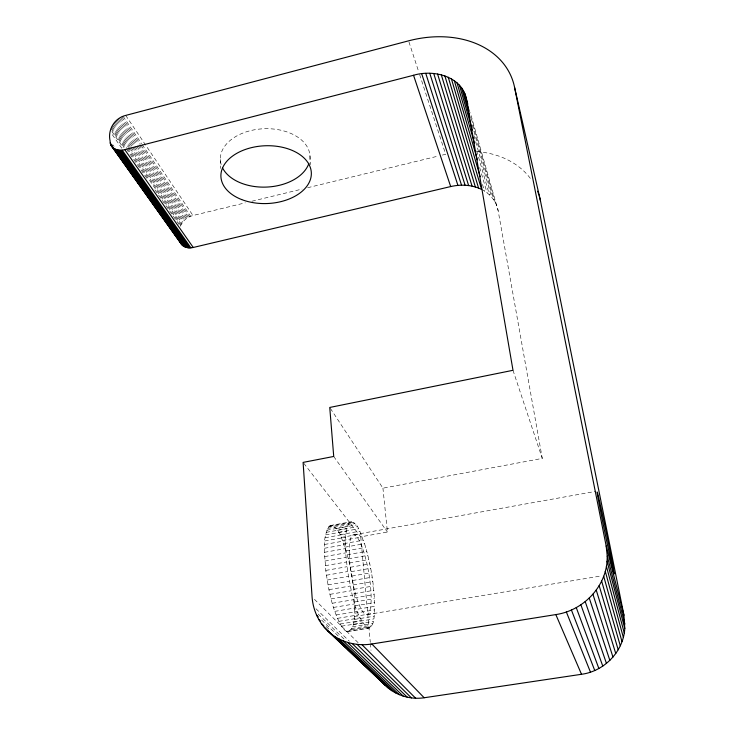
<?xml version="1.0" encoding="UTF-8"?>
<svg xmlns="http://www.w3.org/2000/svg" width="735" height="735" viewBox="0 0 735 735"><rect width="100%" height="100%" fill="white"/><g stroke="black" fill="none" stroke-linecap="round" stroke-linejoin="round"><path stroke-width="0.55" stroke-dasharray="3.67 2.76" d="M354.757 609.655C354.821 589.782 351.652 569.937 346.13 550.864C342.427 543.661 340.231 524.404 329.289 526.113C321.204 539.04 325.173 555.991 325.798 570.415C328.527 589.534 331.908 609.269 341.536 626.275A53.811 12.532 80.6 0 0 346.672 631.365C355.795 630.612 353.7 616.252 354.757 609.655L374.611 606.347C374.317 585.133 370.78 563.956 364.551 543.689C361.574 538.443 357.982 517.376 348.748 523.375C342.501 538.516 346.194 555.761 347.646 571.536C351.707 590.784 353.305 613.063 367.371 627.993C376.164 627.01 373.582 612.788 374.611 606.347M180.36 226.279C182.436 220.886 187.434 216.908 192.974 215.511L245.297 202.832M251.976 201.215L302.076 189.07M307.634 187.719L437.885 156.151M442.332 155.076L445.676 154.267L419.29 73.555M330.373 408.403L382.935 488.169L542.274 458.41L498.137 210.669L470.299 112.721M330.3 525.534L351.541 521.694M329.289 526.113L352.598 521.933M328.361 527.087L353.7 522.557M327.516 528.456L354.858 523.577M326.753 530.22L347.297 526.499M336.134 528.566L356.043 524.955M337.402 530.293L357.247 526.701M326.092 532.37L346.709 528.64M338.688 532.361L358.478 528.787M325.541 534.887L346.231 531.148M339.965 534.749L359.709 531.203M325.09 537.754L345.854 534.014M353.746 534.804L595.901 491.329M341.251 537.45L360.94 533.913M324.751 540.96L345.588 537.221M303.812 463.307L360.756 536.835L387.437 532.057L382.935 488.169M342.51 540.436L362.162 536.917M324.539 544.47L345.432 540.73M343.75 543.679L363.366 540.179M324.438 548.264L345.395 544.534M344.954 547.171L364.551 543.689M324.466 552.316L345.487 548.595M346.13 550.864L365.69 547.4M324.622 556.597L345.689 552.876M347.251 554.75L366.802 551.305M324.888 561.062L346.001 557.351M348.316 558.802L367.849 555.375M325.283 565.684L346.442 561.981M349.318 562.992L368.851 559.574M325.798 570.415L346.984 566.722M350.255 567.282L369.788 563.883M326.432 575.22L347.646 571.536M351.119 571.655L370.66 568.274M327.167 580.053L348.408 576.396M351.9 576.075L371.46 572.703M352.598 580.512L372.176 577.159M328.003 584.885L349.263 581.238M353.213 584.941L372.81 581.596M328.949 589.654L350.209 586.025M353.719 589.332L373.352 585.997M329.969 594.339L351.238 590.729M354.141 593.65L373.803 590.324M331.081 598.887L352.331 595.295M354.454 597.877L374.152 594.551M332.257 603.27L353.498 599.696M354.656 601.965L374.409 598.658M333.488 607.441L354.711 603.885M354.757 605.906L374.556 602.599M334.774 611.364L355.97 607.827M336.097 615.002L357.256 611.492M354.637 613.192L374.556 609.885M337.448 618.346L358.57 614.855M354.417 616.49L374.391 613.183M367.197 614.598L601.643 575.882M338.817 621.351L359.884 617.878M354.077 619.513L374.124 616.215M340.176 623.997L361.207 620.551M353.636 622.26L373.748 618.953M341.472 626.165L362.502 622.839M353.094 624.686L373.279 621.378M352.442 626.771L372.7 623.464M351.697 628.508L372.029 625.191M350.861 629.877L371.267 626.551M346.672 631.365L370.403 627.515M347.82 631.604L369.466 628.085M481.59 189.446C489.951 193.544 496.502 201.381 498.137 210.669M326.147 626.505L330.245 630.409M321.572 620.018L339.671 637.364M318.181 614.092L345.395 640.36M315.986 608.764L349.382 641.26M314.461 599.365L358.726 643.29M112.74 144.676L114.072 146.541M333.727 456.463L387.437 532.057M112.317 134.707L122.203 148.792M111.941 131.528L123.14 147.514M111.362 127.357L125.685 147.882M126.328 148.819L147.808 179.616M154.975 189.878L179.707 225.342M110.939 128.496L124.757 148.268M112.519 125.088L127.458 146.587M128.101 147.524L181.334 224.184M111.895 126.209L126.843 147.698M127.495 148.626L180.801 225.222M113.254 123.976L129.461 147.377M130.104 148.314L181.958 223.174M114.072 122.901L130.251 146.32M130.903 147.257L182.666 222.19M115.965 120.88L133.375 146.219M134.018 147.156L184.32 220.344M114.982 121.872L131.776 146.247M132.419 147.184L183.456 221.244M117.03 119.943L134.404 145.3M135.047 146.247L185.248 219.499M118.151 119.07L136.131 145.392M136.774 146.329L186.231 218.718M119.327 118.261L137.27 144.602M137.914 145.548L187.269 217.992M121.808 116.874L140.321 144.198M140.955 145.144L189.483 216.761M120.549 117.526L138.456 143.895M139.099 144.832L188.362 217.339M123.094 116.295L141.57 143.647M142.204 144.584L190.631 216.255M125.713 115.413L192.974 215.511M513.002 370.302L542.274 458.41M408.945 41.932L418.932 72.471M482.482 184.439L484.42 191.036M479.679 167.562L487.057 192.855M476.739 150.932L489.455 194.885M472.173 124.959L493.497 199.525M473.937 135.635L491.614 197.109M471.392 118.868L495.114 202.116M360.756 536.835L370.293 642.381M370.403 643.511L371.019 650.319M309.959 155.728L310.685 164.631M220.353 159.477L220.647 168.434M476.914 151.612A86.004 68.906 -20.6 0 1 531.874 180.516M221.18 164.53A44.844 29.189 -2.2 0 1 263.81 128.754A44.844 29.189 -2.2 0 1 309.6 160.8M349.281 554.08A40.48 8.746 80.4 0 0 366.434 614.68A40.48 8.746 80.4 0 0 364.863 555.495A40.48 8.746 80.4 0 0 349.281 554.08"/><path stroke-width="1.1" d="M624.787 628.526L623.942 615.204L540.482 200.903L514.592 87.465A97.985 73.537 -21.9 0 0 408.587 40.838L125.713 115.413C114.623 118.05 107.494 129.682 110.094 140.945C109.598 148.498 118.611 151.833 124.757 149.618L413.539 75.273C433.503 69.237 462.196 76.174 466.55 99.519L513.002 370.302L329.749 407.456L333.727 456.463L303.105 462.398L312.081 596.995C312.981 609.545 318.255 621.782 327.351 630.547L385.471 685.534C395.559 695.383 410.268 699.858 424.168 697.754L581.514 674.289C604.225 671.321 623.464 651.541 624.787 628.526L607.064 561.191L607.239 556.073L606.173 545.94L514.592 87.465M327.351 630.547C338.936 641.866 355.979 646.579 371.846 643.998L555.835 614.579C582.258 610.767 605.153 588.175 607.064 561.191M111.343 145.861L181.527 244.36C184.274 247.787 189.189 248.476 193.25 247.475L450.684 186.561C460.928 184.209 472.072 184.724 481.59 189.446L448.249 77.248M324.144 627.13L330.732 633.368M334.03 636.492L344.733 646.635M348.032 649.749L357.917 659.111M361.207 662.235L371.919 672.369M374.391 674.712L385.471 685.534M330.879 633.653L388.585 688.282M321.278 623.427L323.758 625.788M334.701 636.409L391.948 690.735M318.769 619.467L320.405 621.029M338.78 638.807L395.522 692.866M316.629 615.287L318.273 616.858M343.089 640.819L399.289 694.676M347.6 642.427L403.212 696.118M352.276 643.612L407.273 697.212M357.072 644.375L411.435 697.919M361.96 644.687L415.661 698.25M371.846 643.998L424.168 697.754M380.702 680.059L382.623 682.512M110.516 144.042L111.839 145.907M113.162 147.772L182.886 245.72M110.875 144.979L182.161 245.077M116.194 149.554L185.496 247.171M115.174 149.15L184.558 246.776M110.259 143.049L112.253 145.842M114.228 148.663L183.686 246.289M118.427 150.069L187.535 247.723M117.278 149.857L186.488 247.493M181.527 244.36L180.158 241.861M120.871 150.188L189.749 247.897M119.63 150.179L188.629 247.851M122.148 150.096L190.907 247.851M124.757 149.618L193.25 247.475M555.835 614.579L581.514 674.289M566.354 611.961L590.462 672.139M571.407 609.986L594.744 670.495M576.258 607.597L598.86 668.473M580.88 604.795L602.774 666.103M585.216 601.625L606.448 663.402M413.539 75.273L450.684 186.561M589.25 598.088L609.848 660.388M421.688 73.73L457.914 185.376M592.934 594.238L612.962 657.09M425.758 73.381L461.534 185.174M429.782 73.316L465.108 185.238M433.742 73.537L468.627 185.56M437.591 74.051L472.063 186.148M596.241 590.095L615.755 653.534M441.312 74.841L475.38 187.002M444.877 75.907L478.568 188.096M599.154 585.694L618.199 649.749M451.419 78.856L480.212 176.74M454.349 80.712L477.438 159.872M601.643 581.082L620.294 645.762M457.023 82.807L474.507 143.242M461.506 87.667L469.977 117.278M459.412 85.131L472.357 130.141M464.722 93.29L467.855 104.333M463.28 90.396L469.206 111.206M603.692 576.277L622.003 641.618M605.282 571.334L623.335 637.337M606.412 566.299L624.263 632.964M607.239 556.073L624.906 624.061M606.173 545.94L623.942 615.204M539.251 195.969A86.004 68.906 -20.6 0 1 540.482 200.903M537.579 191.201A86.004 68.906 -20.6 0 1 538.948 195.005M308.921 163.308A44.844 29.189 -2.2 0 1 267.182 187.048A44.844 29.189 -2.2 0 1 222.475 167.773M241.677 199.562A45.248 28.904 -2.3 0 0 311.3 174.921A45.248 28.904 -2.3 0 0 245.389 149.444A45.248 28.904 -2.3 0 0 241.677 199.562M600.33 509.897A42.244 0.652 78.3 0 0 614.037 573.787A42.244 0.652 78.3 0 0 602.259 513.737A42.244 0.652 78.3 0 0 600.33 509.897"/></g></svg>
